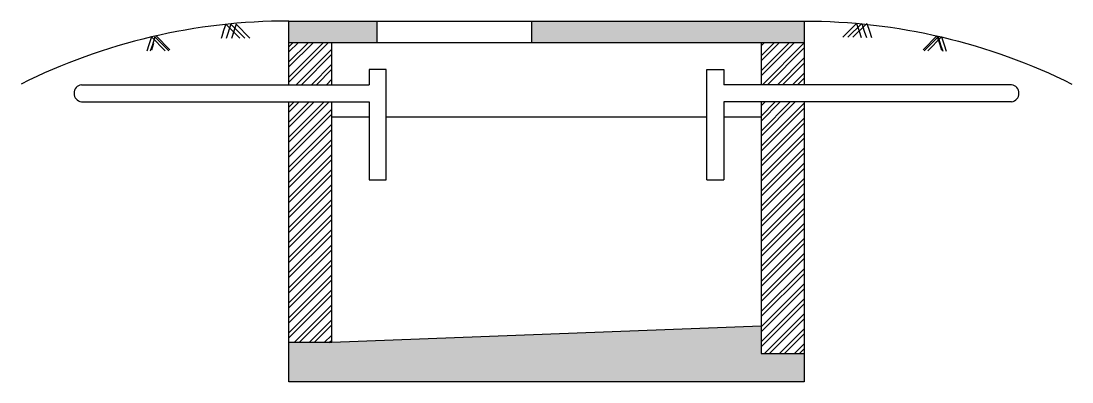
# Model space of a CAD drawing. Header units: millimetres. Extents: x -37331 to 3514287431, y -97281 to -32589.
# Drawn here: x 53534 to 59655, y -65846 to -63746 of the extents above; entities that cross this region are included whole.
import ezdxf

# ---------------------------------------------------------------- set-up
doc = ezdxf.new("R2010")
doc.units = ezdxf.units.MM
doc.header["$LTSCALE"] = 15
doc.layers.add('WHITE', color=7, linetype='Continuous')

msp = doc.modelspace()

# ---------------------------------------------------------------- hatches: boundary and pattern name
at = {"layer": 'WHITE', "true_color": 0xffffff, "transparency": 33554536}
h = msp.add_hatch(dxfattribs=at)
h.set_pattern_fill('AR-CONC', scale=0.5)
h.paths.add_polyline_path([(55607.204, -63745.841), (55094.292, -63745.841), (55094.292, -63870.841), (55607.204, -63870.841)])
h.paths.add_polyline_path([(58094.292, -63745.841), (56508.854, -63745.841), (56508.854, -63870.841), (58094.292, -63870.841)])
h.paths.add_polyline_path([(57844.292, -65521.289), (55344.292, -65617.049), (55094.292, -65617.049), (55094.292, -65845.841), (58094.292, -65845.841), (58094.292, -65679.661), (57844.292, -65679.661)])
h = msp.add_hatch(dxfattribs=at)
h.set_pattern_fill('ANSI32', scale=6.5)
h.paths.add_polyline_path([(55344.292, -64216.078), (55094.292, -64216.078), (55094.292, -65617.049), (55344.292, -65617.049)])
h.paths.add_polyline_path([(55344.292, -63870.841), (55094.292, -63870.841), (55094.292, -64116.078), (55344.292, -64116.078)])
h.paths.add_polyline_path([(58094.292, -64216.078), (57844.292, -64216.078), (57844.292, -65679.661), (58094.292, -65679.661)])
h.paths.add_polyline_path([(58094.292, -63870.841), (57844.292, -63870.841), (57844.292, -64116.078), (58094.292, -64116.078)])

# ---------------------------------------------------------------- linework, layer by layer
at = {"layer": 'WHITE'}
for p, q in [((54711.85, -63809.683), (54726.961, -63765.137)), ((54726.638, -63764.814), (54807.626, -63845.802)), ((54756.467, -63764.814), (54729.264, -63847.352)), ((54756.467, -63764.814), (54837.454, -63845.802)), ((54786.295, -63764.814), (54759.092, -63847.352)), ((54786.295, -63764.814), (54867.283, -63845.802)), ((54786.295, -63764.814), (54867.283, -63845.802)), ((55094.292, -63745.841), (58094.292, -63745.841)), ((55094.292, -64116.078), (55094.292, -63745.841)), ((55607.204, -63870.841), (55607.204, -63745.841)), ((56508.854, -63870.841), (56508.854, -63745.841)), ((58094.292, -63745.841), (58094.292, -64116.078)), ((58400.451, -63759.234), (58319.463, -63840.222)), ((58400.451, -63759.234), (58319.463, -63840.222)), ((58430.279, -63759.234), (58349.291, -63840.222)), ((58460.107, -63759.234), (58379.12, -63840.222)), ((58400.451, -63759.234), (58415.239, -63804.103)), ((58400.451, -63759.234), (58415.239, -63804.103)), ((58430.279, -63759.234), (58445.067, -63804.103)), ((58460.107, -63759.234), (58474.895, -63804.103)), ((54292.824, -63838.679), (54278.036, -63883.547)), ((54292.824, -63838.679), (54373.811, -63919.667)), ((54313.961, -63838.679), (54299.173, -63883.547)), ((54313.961, -63838.679), (54394.949, -63919.667)), ((54320.296, -63832.344), (54401.284, -63913.332)), ((54711.85, -63809.683), (54699.435, -63847.352)), ((54773.346, -63804.103), (54760.931, -63841.771)), ((58415.239, -63804.103), (58415.239, -63804.103)), ((58415.239, -63804.103), (58427.654, -63841.771)), ((58415.239, -63804.103), (58415.239, -63804.103)), ((58415.239, -63804.103), (58427.654, -63841.771)), ((58445.067, -63804.103), (58445.067, -63804.103)), ((58445.067, -63804.103), (58457.482, -63841.771)), ((58474.895, -63804.103), (58474.895, -63804.103)), ((58474.895, -63804.103), (58487.31, -63841.771)), ((58868.289, -63832.344), (58787.301, -63913.332)), ((58874.623, -63838.679), (58793.636, -63919.667)), ((58895.761, -63838.679), (58814.774, -63919.667)), ((58868.289, -63832.344), (58883.077, -63877.213)), ((58874.623, -63838.679), (58889.411, -63883.547)), ((58895.761, -63838.679), (58910.549, -63883.547)), ((54278.036, -63883.547), (54265.621, -63921.216)), ((54278.036, -63883.547), (54278.036, -63883.547)), ((54299.173, -63883.547), (54286.758, -63921.216)), ((54305.508, -63877.213), (54293.093, -63914.882)), ((54299.173, -63883.547), (54299.173, -63883.547)), ((55094.292, -63870.841), (58094.292, -63870.841)), ((55344.292, -64116.078), (55344.292, -63870.841)), ((57844.292, -63870.841), (57844.292, -64116.078)), ((58883.077, -63877.213), (58883.077, -63877.213)), ((58883.077, -63877.213), (58895.492, -63914.882)), ((58889.411, -63883.547), (58889.411, -63883.547)), ((58889.411, -63883.547), (58901.826, -63921.216)), ((58910.549, -63883.547), (58910.549, -63883.547)), ((58910.549, -63883.547), (58922.964, -63921.216)), ((55661.185, -64027.706), (55561.185, -64027.706)), ((55561.185, -64027.706), (55561.185, -64116.078)), ((55661.185, -64669.69), (55661.185, -64027.706)), ((57527.399, -64669.69), (57527.399, -64027.706)), ((57527.399, -64027.706), (57627.399, -64027.706)), ((57627.399, -64027.706), (57627.399, -64116.078)), ((53886.076, -64116.078), (55561.185, -64116.078)), ((59302.509, -64116.078), (57627.399, -64116.078)), ((53886.076, -64216.078), (55561.185, -64216.078)), ((55094.292, -65845.841), (55094.292, -64216.078)), ((55344.292, -65617.049), (55344.292, -64216.078)), ((55561.185, -64216.078), (55561.185, -64669.69)), ((59302.509, -64216.078), (57627.399, -64216.078)), ((57627.399, -64216.078), (57627.399, -64669.69)), ((57844.292, -64216.078), (57844.292, -65679.661)), ((58094.292, -64216.078), (58094.292, -65845.841)), ((55344.292, -64303.707), (55561.185, -64303.707)), ((55661.185, -64303.707), (57527.399, -64303.707)), ((57627.399, -64303.707), (57844.292, -64303.707)), ((55561.185, -64669.69), (55661.185, -64669.69)), ((57527.399, -64669.69), (57627.399, -64669.69)), ((57844.292, -65521.289), (55344.292, -65617.049)), ((55344.292, -65617.049), (55094.292, -65617.049)), ((57844.292, -65679.661), (58094.292, -65679.661)), ((58094.292, -65845.841), (55094.292, -65845.841))]:
    msp.add_line(p, q, dxfattribs=at)
for points in [[(55094.292, -63745.841, 0.11583498), (53533.801, -64112.276, 0.82194919)], [(58094.292, -63745.841, -0.11583498), (59654.784, -64112.276, -0.82194919)]]:
    msp.add_lwpolyline(points, format="xyb", dxfattribs=at)
for centre, start, end in [((53893.485, -64166.078), 98.4283941, 261.5716059), ((59295.1, -64166.078), 278.4283941, 81.5716059)]:
    msp.add_arc(centre, 50.546, start, end, dxfattribs=at)

doc.saveas('drawing.dxf')
